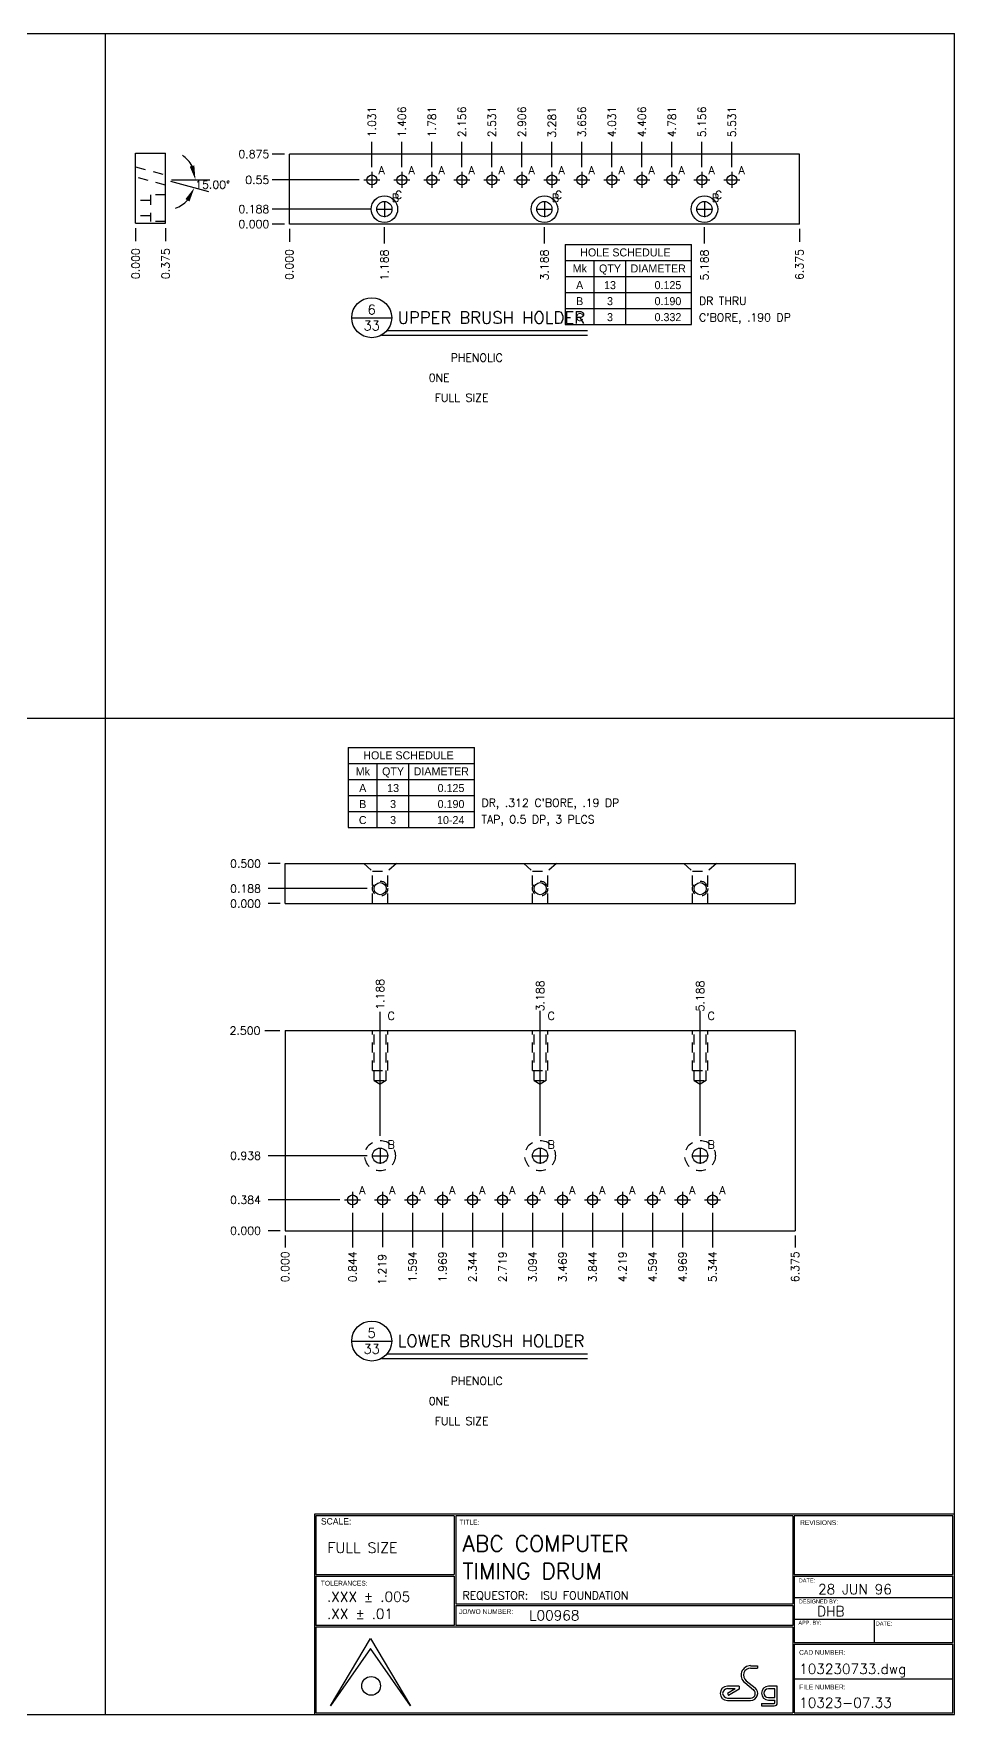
# Model space of a CAD drawing. Extents: x 0 to 33, y 0 to 24.7.
# Drawn here: x 21.49 to 33, y 0 to 21 of the extents above; entities that cross this region are included whole.
import ezdxf
from ezdxf.enums import TextEntityAlignment as Align

# ---------------------------------------------------------------- set-up
doc = ezdxf.new("R2010")
doc.units = 0
doc.header["$MEASUREMENT"] = 0
doc.linetypes.add('HIDDEN2', pattern=[0.1875, 0.125, -0.0625])
doc.layers.get('0').update_dxf_attribs({"linetype": 'CONTINUOUS'})
doc.layers.get('DEFPOINTS').update_dxf_attribs({"linetype": 'CONTINUOUS'})
for name, color, linetype in [('BORDER', 5, 'CONTINUOUS'), ('DATUM', 2, 'CONTINUOUS'), ('DIM', 1, 'CONTINUOUS'), ('HIDDEN2', 6, 'HIDDEN2'), ('OBJECT', 3, 'CONTINUOUS'), ('TEXT', 1, 'CONTINUOUS')]:
    doc.layers.add(name, color=color, linetype=linetype)
doc.styles.add('FADD', font='fadd')
doc.styles.add('ROMANS', font='romans')
doc.styles.add('SIMPLEX', font='SIMPLEX')
doc.styles.add('TITLE', font='italic')
doc.dimstyles.get("Standard").update_dxf_attribs({"dimtxt": 0.1, "dimasz": 0.18, "dimexe": 0.18, "dimexo": 0.063, "dimgap": 0.1, "dimtad": 0, "dimtih": 1, "dimtoh": 1, "dimdec": 3, "dimzin": 0, "dimdsep": 46, "dimtxsty": 'SIMPLEX', "dimcen": 0.1, "dimclrd": 1, "dimclre": 1, "dimclrt": 1, "dimadec": 0, "dimazin": 0, "dimtfac": 0.8, "dimtdec": 3, "dimtofl": 0, "dimtmove": 2, "dimatfit": 3, "dimfxl": 1, "dimtolj": 1, "dimtzin": 0, "dimarcsym": 0})

# ---------------------------------------------------------------- blocks, each defined once
blk = doc.blocks.new('T-BLK')
for p, q in [((-7.8, 0.106), (-7.3, 0.949)), ((-7.3, 0.949), (-6.8, 0.106)), ((-7.3, 0.824), (-7.8, 0.106)), ((-6.8, 0.106), (-7.3, 0.824)), ((-2.603, 0.42), (-2.492, 0.332)), ((-2.547, 0.608), (-2.459, 0.608)), ((-2.547, 0.578), (-2.459, 0.578)), ((-2.459, 0.608), (-2.459, 0.578)), ((-2.689, 0.351), (-2.838, 0.351)), ((-2.739, 0.321), (-2.838, 0.321)), ((-2.739, 0.321), (-2.838, 0.263)), ((-2.838, 0.263), (-2.822, 0.237)), ((-2.689, 0.316), (-2.822, 0.237)), ((-2.689, 0.351), (-2.689, 0.316)), ((-2.621, 0.397), (-2.511, 0.308)), ((-2.214, 0.351), (-2.325, 0.351)), ((-2.244, 0.321), (-2.325, 0.321)), ((-2.244, 0.209), (-2.244, 0.321)), ((-2.214, 0.144), (-2.214, 0.351)), ((-2.838, 0.204), (-2.547, 0.204)), ((-2.838, 0.174), (-2.547, 0.174)), ((-2.411, 0.136), (-2.411, 0.106)), ((-2.411, 0.136), (-2.252, 0.136)), ((-2.411, 0.106), (-2.252, 0.106)), ((-2.325, 0.209), (-2.244, 0.209)), ((-2.325, 0.179), (-2.244, 0.179)), ((-2.244, 0.144), (-2.244, 0.179))]:
    blk.add_line(p, q)
blk.add_circle((-7.29, 0.356), 0.117)
for centre, radius, start, end in [((-2.547, 0.49), 0.119, 90, 231.3801), ((-2.547, 0.49), 0.0887, 90, 231.3801), ((-2.838, 0.263), 0.0887, 90, 270), ((-2.838, 0.263), 0.0587, 90, 270), ((-2.547, 0.263), 0.0887, 270, 51.3801), ((-2.547, 0.263), 0.0587, 270, 51.3801), ((-2.325, 0.265), 0.086, 90, 270), ((-2.325, 0.265), 0.056, 90, 270), ((-2.252, 0.144), 0.00793, 270, 0), ((-2.252, 0.144), 0.0379, 270, 0)]:
    blk.add_arc(centre, radius, start, end)
at = {"layer": 'BORDER'}
for p, q in [((-6.251, 2.48), (-6.251, 1.748)), ((-6.231, 2.48), (-6.231, 1.381)), ((-2.021, 2.48), (-2.021, 1.381)), ((-2.001, 2.48), (-2.001, 1.748)), ((-7.98, 1.748), (-6.251, 1.748)), ((-7.98, 1.728), (-6.251, 1.728)), ((-6.251, 1.728), (-6.251, 1.111)), ((-2.001, 1.748), (-0.02, 1.748)), ((-2.001, 1.728), (-0.02, 1.728)), ((-2.001, 1.728), (-2.001, 0.897)), ((-6.231, 1.381), (-2.021, 1.381)), ((-6.231, 1.361), (-2.021, 1.361)), ((-6.231, 1.361), (-6.231, 1.111)), ((-2.021, 1.361), (-2.021, 1.111)), ((-6.251, 1.111), (-7.98, 1.111)), ((-2.021, 1.091), (-7.98, 1.091)), ((-2.021, 1.111), (-6.231, 1.111)), ((-2.021, 1.091), (-2.021, 0.02)), ((-2.001, 0.897), (-0.02, 0.897)), ((-2.001, 0.877), (-0.02, 0.877)), ((-2.001, 0.877), (-2.001, 0.02))]:
    blk.add_line(p, q, dxfattribs=at)
for points in [[(0, 0), (0, 2.5), (-8, 2.5), (-8, 0), (0, 0)], [(-6.251, 2.48), (-7.98, 2.48), (-7.98, 1.748)], [(-2.021, 2.48), (-6.231, 2.48)], [(-0.02, 1.748), (-0.02, 2.48), (-2.001, 2.48)], [(-7.98, 1.728), (-7.98, 1.111)], [(-0.02, 0.897), (-0.02, 1.728)], [(-7.98, 1.091), (-7.98, 0.02), (-2.021, 0.02)], [(-0.02, 0.02), (-0.02, 0.877)], [(-2.001, 0.02), (-0.02, 0.02)]]:
    blk.add_lwpolyline(points, dxfattribs=at)
at = {"layer": 'TEXT', "color": 2}
for p, q in [((-0.02, 1.456), (-2.001, 1.456)), ((-2.001, 1.191), (-0.02, 1.191)), ((-1.001, 1.191), (-1.001, 0.897)), ((-2.001, 0.444), (-0.02, 0.444))]:
    blk.add_line(p, q, dxfattribs=at)
at = {"style": 'SIMPLEX'}
for s, height, p in [('.XXX %%P .005', 0.125, (-7.841, 1.408)), ('REQUESTOR:', 0.1, (-6.148, 1.436)), ('.XX %%P .01', 0.125, (-7.841, 1.194))]:
    blk.add_text(s, height=height, dxfattribs=at).set_placement(p)
for tag, p, height in [('DWG_:_ACT', (-7.836, 2.018), 0.13), ('FLINE_TITLE', (-6.147, 2.034), 0.2), ('SLINE_TITLE', (-6.147, 1.69), 0.2), ('REQUESTOR', (-5.176, 1.436), 0.1), ('DATE', (-1.704, 1.501), 0.125), ('J.O.N.', (-5.314, 1.174), 0.125), ('DESN', (-1.715, 1.225), 0.125), ('CAD_NUMBER', (-1.94, 0.505), 0.125), ('FILE_NUMBER', (-1.94, 0.084), 0.125)]:
    blk.add_attdef(tag, p, '', height=height, dxfattribs=at)
at = {"color": 7, "style": 'TITLE', "flags": 2}
for tag, p, height in [('TOP_LINE_LOGO', (-6.698, 0.767), 0.17), ('BOTTOM_LINE_LOGO', (-6.693, 0.147), 0.125)]:
    blk.add_attdef(tag, p, '', height=height, dxfattribs=at)
at = {"style": 'SIMPLEX', "flags": 2}
for tag, p, height in [('FIRST_LOGO_LINE', (-6.691, 0.542), 0.1), ('SECOND_LOGO_LINE', (-6.692, 0.384), 0.085)]:
    blk.add_attdef(tag, p, '', height=height, dxfattribs=at)
at = {"layer": 'TEXT'}
for s, height, p in [('SCALE:', 0.08, (-7.918, 2.372)), ('TITLE:', 0.06, (-6.186, 2.371)), ('REVISIONS:', 0.06, (-1.928, 2.366)), ('DATE:', 0.05, (-1.945, 1.648)), ('TOLERANCES:', 0.06, (-7.919, 1.609)), ('JO/WO NUMBER:', 0.06, (-6.192, 1.254)), ('DESIGNED BY:', 0.05, (-1.945, 1.386)), ('APP. BY:', 0.05, (-1.95, 1.12)), ('DATE:', 0.05, (-0.982, 1.11)), ('CAD NUMBER:', 0.06, (-1.941, 0.745)), ('FILE NUMBER:', 0.06, (-1.94, 0.312))]:
    blk.add_text(s, height=height, dxfattribs=at).set_placement(p)
blk = doc.blocks.new('HOLES')
at = {"layer": 'DATUM'}
for p, q in [((0, 0), (0, -2)), ((3.638889, -2), (3.638889, 0)), ((7.583333, -2), (7.583333, 0)), ((15.777778, -2), (15.777778, 0)), ((0, -2), (15.777778, -2))]:
    blk.add_line(p, q, dxfattribs=at)
at = {"layer": 'DATUM', "style": 'FADD'}
for tag, p in [('MK', (1.819444, -1.586582)), ('QTY', (5.611111, -1.586582))]:
    blk.add_attdef(tag, text='', height=1, dxfattribs=at).set_placement(p, align=Align.CENTER)
blk.add_attdef('SIZE', text='', height=1, dxfattribs=at).set_placement((14.525794, -1.586582), align=Align.RIGHT)
blk = doc.blocks.new('HOLEHDR')
at = {"layer": 'DATUM'}
for p, q in [((0, 0), (0, -4)), ((0, 0), (15.778173, 0)), ((15.778173, -4), (15.778173, 0)), ((0, -2), (15.778173, -2)), ((3.638889, -4), (3.638889, -2)), ((7.583333, -4), (7.583333, -2)), ((0, -4), (15.778173, -4))]:
    blk.add_line(p, q, dxfattribs=at)
at = {"layer": 'DATUM', "style": 'FADD'}
for s, p in [('HOLE SCHEDULE', (1.888889, -1.5)), ('Mk', (0.944445, -3.5)), ('QTY', (4.236111, -3.5)), ('DIAMETER', (8.180556, -3.5))]:
    blk.add_text(s, height=1, dxfattribs=at).set_placement(p)
blk = doc.blocks.new('*D21')
at = {"color": 1, "linetype": 'ByBlock', "transparency": 16777216}
for p, q in [((66.904, 54.939), (67.377, 54.812)), ((66.918, 54.955), (67.396, 54.955))]:
    blk.add_line(p, q, dxfattribs=at)
for start, end in [(27.9139, 55.8278), (289.1722, 317.0861)]:
    blk.add_arc((66.843, 54.955), 0.373, start, end, dxfattribs=at)
for points in [[(67.202, 55.137), (67.144, 55.123), (67.216, 54.955)], [(67.09, 54.716), (67.142, 54.687), (67.203, 54.859)]]:
    blk.add_solid(points, dxfattribs=at)
at = {"layer": 'DEFPOINTS', "color": 0, "linetype": 'ByBlock', "transparency": 16777216}
for p in [(66.468, 55.056), (66.425, 54.955), (66.843, 54.955), (66.855, 54.955), (67.214, 54.918)]:
    blk.add_point(p, dxfattribs=at)
at = {"color": 1, "linetype": 'ByBlock', "transparency": 16777216, "style": 'SIMPLEX'}
blk.add_text('15.00%%d', height=0.1, dxfattribs=at).set_placement((67.431, 54.896), align=Align.MIDDLE_CENTER)
blk = doc.blocks.new('P-TITLE')
at = {"layer": 'OBJECT'}
for p, q in [((-1.562, -0.638), (-1.062, -0.638)), ((-1.113, -0.8), (1.387, -0.8)), ((1.387, -0.862), (-1.188, -0.862))]:
    blk.add_line(p, q, dxfattribs=at)
blk.add_circle((-1.312, -0.638), 0.25, dxfattribs=at)
at = {"layer": 'OBJECT', "style": 'ROMANS'}
for tag, p in [('NO.', (-1.312, -0.538)), ('PAGE', (-1.312, -0.738))]:
    blk.add_attdef(tag, text='', height=0.12, dxfattribs=at).set_placement(p, align=Align.MIDDLE)
for tag, p, height in [('DESCRIPTION', (-0.988, -0.712), 0.15), ('MATERIAL', (-0.325, -1.188), 0.1), ('#_REQUIRED', (-0.6, -1.438), 0.1), ('SCALE', (-0.525, -1.688), 0.1)]:
    blk.add_attdef(tag, p, '', height=height, dxfattribs=at)
at = {"layer": 'OBJECT', "style": 'ROMANS', "flags": 2}
for tag, p in [('MATERIAL:', (-1.163, -1.188)), ('REQD:', (-1.163, -1.438)), ('SCALE:', (-1.163, -1.688))]:
    blk.add_attdef(tag, p, '', height=0.1, dxfattribs=at)

msp = doc.modelspace()

# ---------------------------------------------------------------- linework, layer by layer
at = {"layer": 'BORDER'}
for p, q in [((0, 21), (33, 21)), ((22.3857, 21), (22.3857, 0)), ((33, 0), (33, 21)), ((0, 12.4459), (33, 12.4459)), ((0, 0), (33, 0))]:
    msp.add_line(p, q, dxfattribs=at)
at = {"layer": 'DIM'}
for p, q in [((25.7191, 19.3315), (25.7191, 19.6471)), ((26.0941, 19.3315), (26.0941, 19.6471)), ((26.4691, 19.3315), (26.4691, 19.6471)), ((26.8441, 19.3315), (26.8441, 19.6471)), ((27.2191, 19.3315), (27.2191, 19.6471)), ((27.5941, 19.3315), (27.5941, 19.6471)), ((27.9691, 19.3315), (27.9691, 19.6471)), ((28.3441, 19.3315), (28.3441, 19.6471)), ((28.7191, 19.3315), (28.7191, 19.6471)), ((29.0941, 19.3315), (29.0941, 19.6471)), ((29.4691, 19.3315), (29.4691, 19.6471)), ((29.8441, 19.3315), (29.8441, 19.6471)), ((30.2191, 19.3315), (30.2191, 19.6471)), ((24.6278, 19.495), (24.4743, 19.495)), ((25.5591, 19.1715), (24.4743, 19.1715)), ((25.6191, 19.1715), (25.8191, 19.1715)), ((25.7191, 19.2715), (25.7191, 19.0715)), ((25.9941, 19.1715), (26.1941, 19.1715)), ((26.0941, 19.2715), (26.0941, 19.0715)), ((26.3691, 19.1715), (26.5691, 19.1715)), ((26.4691, 19.2715), (26.4691, 19.0715)), ((26.7441, 19.1715), (26.9441, 19.1715)), ((26.8441, 19.2715), (26.8441, 19.0715)), ((27.1191, 19.1715), (27.3191, 19.1715)), ((27.2191, 19.2715), (27.2191, 19.0715)), ((27.4941, 19.1715), (27.6941, 19.1715)), ((27.5941, 19.2715), (27.5941, 19.0715)), ((27.8691, 19.1715), (28.0691, 19.1715)), ((27.9691, 19.2715), (27.9691, 19.0715)), ((28.2441, 19.1715), (28.4441, 19.1715)), ((28.3441, 19.2715), (28.3441, 19.0715)), ((28.6191, 19.1715), (28.8191, 19.1715)), ((28.7191, 19.2715), (28.7191, 19.0715)), ((28.9941, 19.1715), (29.1941, 19.1715)), ((29.0941, 19.2715), (29.0941, 19.0715)), ((29.3691, 19.1715), (29.5691, 19.1715)), ((29.4691, 19.2715), (29.4691, 19.0715)), ((29.7441, 19.1715), (29.9441, 19.1715)), ((29.8441, 19.2715), (29.8441, 19.0715)), ((30.1191, 19.1715), (30.3191, 19.1715)), ((30.2191, 19.2715), (30.2191, 19.0715)), ((25.8753, 18.9075), (25.8753, 18.7075)), ((25.8753, 18.9075), (25.8753, 18.7075)), ((27.8753, 18.9075), (27.8753, 18.7075)), ((27.8753, 18.9075), (27.8753, 18.7075)), ((29.8753, 18.9075), (29.8753, 18.7075)), ((29.8753, 18.9075), (29.8753, 18.7075)), ((25.7153, 18.8075), (24.4743, 18.8075)), ((25.7753, 18.8075), (25.9753, 18.8075)), ((25.7753, 18.8075), (25.9753, 18.8075)), ((27.7753, 18.8075), (27.9753, 18.8075)), ((27.7753, 18.8075), (27.9753, 18.8075)), ((29.7753, 18.8075), (29.9753, 18.8075)), ((29.7753, 18.8075), (29.9753, 18.8075)), ((22.7661, 18.5704), (22.7661, 18.4074)), ((23.1411, 18.5704), (23.1411, 18.4074)), ((24.6278, 18.62), (24.4743, 18.62)), ((24.6878, 18.56), (24.6878, 18.397)), ((25.8753, 18.3776), (25.8753, 18.5833)), ((27.8753, 18.3776), (27.8753, 18.5833)), ((29.8753, 18.3776), (29.8753, 18.5833)), ((31.0628, 18.56), (31.0628, 18.397)), ((24.5741, 10.6296), (24.424, 10.6296)), ((25.6616, 10.3171), (24.424, 10.3171)), ((24.5741, 10.1296), (24.424, 10.1296)), ((25.8216, 7.2267), (25.8216, 8.7799)), ((27.8216, 7.2267), (27.8216, 8.7903)), ((29.8216, 7.2267), (29.8216, 8.7903)), ((24.3822, 8.543), (24.5702, 8.543)), ((25.6616, 6.9805), (24.424, 6.9805)), ((25.7216, 6.9805), (25.9216, 6.9805)), ((25.8216, 7.0805), (25.8216, 6.8805)), ((27.7216, 6.9805), (27.9216, 6.9805)), ((27.8216, 7.0805), (27.8216, 6.8805)), ((29.7216, 6.9805), (29.9216, 6.9805)), ((29.8216, 7.0805), (29.8216, 6.8805)), ((25.4778, 6.5274), (25.4778, 6.3274)), ((25.8528, 6.5274), (25.8528, 6.3274)), ((26.2278, 6.5274), (26.2278, 6.3274)), ((26.6028, 6.5274), (26.6028, 6.3274)), ((26.9778, 6.5274), (26.9778, 6.3274)), ((27.3528, 6.5274), (27.3528, 6.3274)), ((27.7278, 6.5274), (27.7278, 6.3274)), ((28.1028, 6.5274), (28.1028, 6.3274)), ((28.4778, 6.5274), (28.4778, 6.3274)), ((28.8528, 6.5274), (28.8528, 6.3274)), ((29.2278, 6.5274), (29.2278, 6.3274)), ((29.6028, 6.5274), (29.6028, 6.3274)), ((29.9778, 6.5274), (29.9778, 6.3274)), ((25.3178, 6.4274), (24.424, 6.4274)), ((25.3778, 6.4274), (25.5778, 6.4274)), ((25.7528, 6.4274), (25.9528, 6.4274)), ((26.1278, 6.4274), (26.3278, 6.4274)), ((26.5028, 6.4274), (26.7028, 6.4274)), ((26.8778, 6.4274), (27.0778, 6.4274)), ((27.2528, 6.4274), (27.4528, 6.4274)), ((27.6278, 6.4274), (27.8278, 6.4274)), ((28.0028, 6.4274), (28.2028, 6.4274)), ((28.3778, 6.4274), (28.5778, 6.4274)), ((28.7528, 6.4274), (28.9528, 6.4274)), ((29.1278, 6.4274), (29.3278, 6.4274)), ((29.5028, 6.4274), (29.7028, 6.4274)), ((29.8778, 6.4274), (30.0778, 6.4274)), ((25.4778, 6.2674), (25.4778, 5.8352)), ((25.8528, 6.2674), (25.8528, 5.8361)), ((26.2278, 6.2674), (26.2278, 5.8352)), ((26.6028, 6.2674), (26.6028, 5.8352)), ((26.9778, 6.2674), (26.9778, 5.8352)), ((27.3528, 6.2674), (27.3528, 5.8352)), ((27.7278, 6.2674), (27.7278, 5.8352)), ((28.1028, 6.2674), (28.1028, 5.8352)), ((28.4778, 6.2674), (28.4778, 5.8352)), ((28.8528, 6.2674), (28.8528, 5.8352)), ((29.2278, 6.2674), (29.2278, 5.8352)), ((29.6028, 6.2674), (29.6028, 5.8352)), ((29.9778, 6.2674), (29.9778, 5.8352)), ((24.5741, 6.043), (24.424, 6.043)), ((24.6341, 5.983), (24.6341, 5.8352)), ((31.0091, 5.983), (31.0091, 5.8352))]:
    msp.add_line(p, q, dxfattribs=at)
at = {"layer": 'HIDDEN2'}
for p, q in [((22.7661, 19.3364), (23.1411, 19.2359)), ((23.1411, 19.1065), (22.7661, 19.207)), ((22.9511, 18.9129), (22.7661, 18.9129)), ((23.1411, 18.9839), (22.9511, 18.9839)), ((22.9511, 18.9839), (22.9511, 18.6519)), ((22.9511, 18.7229), (22.7661, 18.7229)), ((23.1411, 18.6519), (22.9511, 18.6519)), ((25.6166, 10.6296), (25.7266, 10.534)), ((25.7266, 10.534), (25.9166, 10.534)), ((25.7266, 10.1296), (25.7266, 10.534)), ((26.0266, 10.6296), (25.9166, 10.534)), ((25.9166, 10.1296), (25.9166, 10.534)), ((27.6166, 10.6296), (27.7266, 10.534)), ((27.7266, 10.534), (27.9166, 10.534)), ((27.7266, 10.1296), (27.7266, 10.534)), ((28.0266, 10.6296), (27.9166, 10.534)), ((27.9166, 10.1296), (27.9166, 10.534)), ((29.6166, 10.6296), (29.7266, 10.534)), ((29.7266, 10.534), (29.9166, 10.534)), ((29.7266, 10.1296), (29.7266, 10.534)), ((30.0266, 10.6296), (29.9166, 10.534)), ((29.9166, 10.1296), (29.9166, 10.534)), ((25.7266, 8.043), (25.7266, 8.543)), ((25.7456, 7.918), (25.7456, 8.543)), ((25.8976, 7.918), (25.8976, 8.543)), ((25.9166, 8.043), (25.9166, 8.543)), ((27.7266, 8.043), (27.7266, 8.543)), ((27.7456, 7.918), (27.7456, 8.543)), ((27.8976, 7.918), (27.8976, 8.543)), ((27.9166, 8.043), (27.9166, 8.543)), ((29.7266, 8.043), (29.7266, 8.543)), ((29.7456, 7.918), (29.7456, 8.543)), ((29.8976, 7.918), (29.8976, 8.543)), ((29.9166, 8.043), (29.9166, 8.543)), ((25.7266, 8.043), (25.9166, 8.043)), ((27.7266, 8.043), (27.9166, 8.043)), ((29.7266, 8.043), (29.9166, 8.043)), ((25.7456, 7.918), (25.8216, 7.8741)), ((25.7456, 7.918), (25.8976, 7.918)), ((25.8976, 7.918), (25.8216, 7.8741)), ((27.7456, 7.918), (27.8216, 7.8741)), ((27.7456, 7.918), (27.8976, 7.918)), ((27.8976, 7.918), (27.8216, 7.8741)), ((29.7456, 7.918), (29.8216, 7.8741)), ((29.7456, 7.918), (29.8976, 7.918)), ((29.8976, 7.918), (29.8216, 7.8741))]:
    msp.add_line(p, q, dxfattribs=at)
for centre, radius in [((25.8216, 10.3171), 0.095), ((27.8216, 10.3171), 0.095), ((29.8216, 10.3171), 0.095), ((25.8216, 6.9805), 0.1908), ((27.8216, 6.9805), 0.1908), ((29.8216, 6.9805), 0.1908)]:
    msp.add_circle(centre, radius, dxfattribs=at)
at = {"layer": 'OBJECT'}
for p, q in [((22.7661, 19.5054), (23.1411, 19.5054)), ((22.7661, 18.6304), (22.7661, 19.5054)), ((23.1411, 18.6304), (23.1411, 19.5054)), ((24.6878, 18.62), (24.6878, 19.495)), ((31.0628, 19.495), (24.6878, 19.495)), ((31.0628, 18.62), (31.0628, 19.495)), ((22.7661, 18.6304), (23.1411, 18.6304)), ((31.0628, 18.62), (24.6878, 18.62)), ((24.6341, 10.6296), (31.0091, 10.6296)), ((24.6341, 10.1296), (24.6341, 10.6296)), ((31.0091, 10.6296), (31.0091, 10.1296)), ((24.6341, 10.1296), (31.0091, 10.1296)), ((24.6341, 8.543), (31.0091, 8.543)), ((24.6341, 8.543), (24.6341, 6.043)), ((31.0091, 8.543), (31.0091, 6.043)), ((24.6341, 6.043), (31.0091, 6.043))]:
    msp.add_line(p, q, dxfattribs=at)
for centre, radius in [((25.7191, 19.1715), 0.0625), ((26.0941, 19.1715), 0.0625), ((26.4691, 19.1715), 0.0625), ((26.8441, 19.1715), 0.0625), ((27.2191, 19.1715), 0.0625), ((27.5941, 19.1715), 0.0625), ((27.9691, 19.1715), 0.0625), ((28.3441, 19.1715), 0.0625), ((28.7191, 19.1715), 0.0625), ((29.0941, 19.1715), 0.0625), ((29.4691, 19.1715), 0.0625), ((29.8441, 19.1715), 0.0625), ((30.2191, 19.1715), 0.0625), ((25.8753, 18.8075), 0.166), ((25.8753, 18.8075), 0.095), ((27.8753, 18.8075), 0.166), ((27.8753, 18.8075), 0.095), ((29.8753, 18.8075), 0.166), ((29.8753, 18.8075), 0.095), ((25.8216, 10.3171), 0.076), ((27.8216, 10.3171), 0.076), ((29.8216, 10.3171), 0.076), ((25.8216, 6.9805), 0.095), ((27.8216, 6.9805), 0.095), ((29.8216, 6.9805), 0.095), ((25.4778, 6.4274), 0.0625), ((25.8528, 6.4274), 0.0625), ((26.2278, 6.4274), 0.0625), ((26.6028, 6.4274), 0.0625), ((26.9778, 6.4274), 0.0625), ((27.3528, 6.4274), 0.0625), ((27.7278, 6.4274), 0.0625), ((28.1028, 6.4274), 0.0625), ((28.4778, 6.4274), 0.0625), ((28.8528, 6.4274), 0.0625), ((29.2278, 6.4274), 0.0625), ((29.6028, 6.4274), 0.0625), ((29.9778, 6.4274), 0.0625)]:
    msp.add_circle(centre, radius, dxfattribs=at)

# ---------------------------------------------------------------- block references
at = {"layer": 'DIM', "xscale": 0.1, "yscale": 0.1, "zscale": 0.1}
for p in [(28.1343, 18.3661), (25.4229, 12.0825)]:
    msp.add_blockref('HOLEHDR', p, dxfattribs=at)
for p, values in [((28.1343, 17.9661), {'MK': 'A', 'QTY': '13', 'SIZE': '0.125'}), ((28.1343, 17.7661), {'MK': 'B', 'QTY': '3', 'SIZE': '0.190'}), ((28.1343, 17.5661), {'MK': 'C', 'QTY': '3', 'SIZE': '0.332'}), ((25.4229, 11.6825), {'MK': 'A', 'QTY': '13', 'SIZE': '0.125'}), ((25.4229, 11.4825), {'MK': 'B', 'QTY': '3', 'SIZE': '0.190'}), ((25.4229, 11.2825), {'MK': 'C', 'QTY': '3', 'SIZE': '10-24'})]:
    msp.add_blockref('HOLES', p, dxfattribs=at).add_auto_attribs(values)
at = {"layer": 'OBJECT'}
ref = msp.add_blockref('T-BLK', (33, 0), dxfattribs=at)
ref.add_attrib('FLINE_TITLE', 'ABC COMPUTER', (26.853, 2.0341), dxfattribs={"layer": '0', "height": 0.2, "style": 'SIMPLEX'})
ref.add_attrib('SLINE_TITLE', 'TIMING DRUM', (26.853, 1.6905), dxfattribs={"layer": '0', "height": 0.2, "style": 'SIMPLEX'})
ref.add_attrib('DWG_:_ACT', 'FULL SIZE', (25.1645, 2.0175), dxfattribs={"layer": '0', "height": 0.13, "style": 'SIMPLEX'})
ref.add_attrib('CAD_NUMBER', '103230733.dwg', (31.0597, 0.505), dxfattribs={"layer": '0', "height": 0.125, "style": 'SIMPLEX'})
ref.add_attrib('FILE_NUMBER', '10323-07.33', (31.0604, 0.0836), dxfattribs={"layer": '0', "height": 0.125, "style": 'SIMPLEX'})
ref.add_attrib('REQUESTOR', 'ISU FOUNDATION', (27.8241, 1.4363), dxfattribs={"layer": '0', "height": 0.1, "style": 'SIMPLEX'})
ref.add_attrib('J.O.N.', 'L00968', (27.6861, 1.1736), dxfattribs={"layer": '0', "height": 0.125, "style": 'SIMPLEX'})
ref.add_attrib('DATE', '28 JUN 96', (31.2959, 1.5011), dxfattribs={"layer": '0', "height": 0.125, "style": 'SIMPLEX'})
ref.add_attrib('DESN', 'DHB', (31.2849, 1.2252), dxfattribs={"layer": '0', "height": 0.125, "style": 'SIMPLEX'})
at = {"layer": 'TEXT'}
ref = msp.add_blockref('P-TITLE', (27.0288, 18.0887), dxfattribs=at)
ref.add_attrib('SCALE', 'FULL SIZE', (26.5038, 16.4012), dxfattribs={"layer": 'OBJECT', "height": 0.1, "style": 'ROMANS'})
ref.add_attrib('#_REQUIRED', '0NE', (26.4288, 16.6507), dxfattribs={"layer": 'OBJECT', "height": 0.1, "style": 'ROMANS'})
ref.add_attrib('MATERIAL', 'PHENOLIC', (26.7038, 16.9012), dxfattribs={"layer": 'OBJECT', "height": 0.1, "style": 'ROMANS'})
ref.add_attrib('NO.', '6', dxfattribs={"layer": 'OBJECT', "height": 0.12, "style": 'ROMANS'}).set_placement((25.7163, 17.5512), align=Align.MIDDLE)
ref.add_attrib('DESCRIPTION', 'UPPER BRUSH HOLDER', (26.0413, 17.3762), dxfattribs={"layer": 'OBJECT', "height": 0.15, "style": 'ROMANS'})
ref.add_attrib('PAGE', '33', dxfattribs={"layer": 'OBJECT', "height": 0.12, "style": 'ROMANS'}).set_placement((25.7163, 17.3512), align=Align.MIDDLE)
ref = msp.add_blockref('P-TITLE', (27.0288, 5.303), dxfattribs=at)
ref.add_attrib('SCALE', 'FULL SIZE', (26.5038, 3.6155), dxfattribs={"layer": 'OBJECT', "height": 0.1, "style": 'ROMANS'})
ref.add_attrib('#_REQUIRED', '0NE', (26.4288, 3.8651), dxfattribs={"layer": 'OBJECT', "height": 0.1, "style": 'ROMANS'})
ref.add_attrib('MATERIAL', 'PHENOLIC', (26.7038, 4.1155), dxfattribs={"layer": 'OBJECT', "height": 0.1, "style": 'ROMANS'})
ref.add_attrib('NO.', '5', dxfattribs={"layer": 'OBJECT', "height": 0.12, "style": 'ROMANS'}).set_placement((25.7163, 4.7655), align=Align.MIDDLE)
ref.add_attrib('DESCRIPTION', 'LOWER BRUSH HOLDER', (26.0413, 4.5905), dxfattribs={"layer": 'OBJECT', "height": 0.15, "style": 'ROMANS'})
ref.add_attrib('PAGE', '33', dxfattribs={"layer": 'OBJECT', "height": 0.12, "style": 'ROMANS'}).set_placement((25.7163, 4.5655), align=Align.MIDDLE)

# ---------------------------------------------------------------- texts
at = {"layer": 'DIM', "style": 'SIMPLEX'}
for s, p in [('1.031', (25.7691, 19.7043)), ('1.406', (26.1441, 19.7043)), ('1.781', (26.5191, 19.7043)), ('2.156', (26.8941, 19.7043)), ('2.531', (27.2691, 19.7043)), ('2.906', (27.6441, 19.7043)), ('3.281', (28.0191, 19.6988)), ('3.656', (28.3941, 19.7043)), ('4.031', (28.7691, 19.7043)), ('4.406', (29.1441, 19.7043)), ('4.781', (29.5191, 19.7043)), ('5.156', (29.8941, 19.7043)), ('5.531', (30.2691, 19.7043)), ('1.188', (25.9253, 17.9161)), ('3.188', (27.9253, 17.9161)), ('5.188', (29.9253, 17.9154))]:
    msp.add_text(s, height=0.1, rotation=90, dxfattribs=at).set_placement(p)
for s, p in [('0.875', (24.4365, 19.445)), ('0.55', (24.4365, 19.1215)), ('0.188', (24.4365, 18.7575)), ('0.000', (24.4365, 18.57)), ('0.500', (24.3326, 10.5796)), ('0.188', (24.3326, 10.2671)), ('0.000', (24.3326, 10.0796)), ('0.938', (24.3326, 6.9305)), ('0.384', (24.3326, 6.3774)), ('0.000', (24.3326, 5.993))]:
    msp.add_text(s, height=0.1, dxfattribs=at).set_placement(p, align=Align.RIGHT)
for s, p in [('A', (25.8406, 19.2931)), ('A', (26.2156, 19.2931)), ('A', (26.5906, 19.2931)), ('A', (26.9656, 19.2931)), ('A', (27.3406, 19.2931)), ('A', (27.7156, 19.2931)), ('A', (28.0906, 19.2931)), ('A', (28.4656, 19.2931)), ('A', (28.8406, 19.2931)), ('A', (29.2156, 19.2931)), ('A', (29.5906, 19.2931)), ('A', (29.9656, 19.2931)), ('A', (30.3406, 19.2931)), ('B', (26.0141, 18.9463)), ('C', (26.0517, 18.9839)), ('B', (28.0141, 18.9463)), ('C', (28.0517, 18.9839)), ('B', (30.0141, 18.9463)), ('C', (30.0517, 18.9839)), ('C', (25.9604, 8.7273)), ('C', (27.9604, 8.7273)), ('C', (29.9604, 8.7273)), ('B', (25.9604, 7.1193)), ('B', (27.9604, 7.1193)), ('B', (29.9604, 7.1193)), ('A', (25.5994, 6.5489)), ('A', (25.9744, 6.5489)), ('A', (26.3494, 6.5489)), ('A', (26.7244, 6.5489)), ('A', (27.0994, 6.5489)), ('A', (27.4744, 6.5489)), ('A', (27.8494, 6.5489)), ('A', (28.2244, 6.5489)), ('A', (28.5994, 6.5489)), ('A', (28.9744, 6.5489)), ('A', (29.3494, 6.5489)), ('A', (29.7244, 6.5489)), ('A', (30.0994, 6.5489))]:
    msp.add_text(s, height=0.1, dxfattribs=at).set_placement(p, align=Align.MIDDLE)
for s, p in [('0.000', (22.8161, 18.3183)), ('0.375', (23.1911, 18.3183)), ('0.000', (24.7378, 18.308)), ('6.375', (31.1128, 18.308)), ('1.188', (25.8716, 9.1897)), ('3.188', (27.8716, 9.1707)), ('5.188', (29.8716, 9.1689)), ('0.000', (24.6841, 5.7856)), ('0.844', (25.5278, 5.7856)), ('1.219', (25.8967, 5.7528)), ('1.594', (26.2778, 5.7856)), ('1.969', (26.6528, 5.7856)), ('2.344', (27.0278, 5.7856)), ('2.719', (27.4028, 5.7856)), ('3.094', (27.7778, 5.7856)), ('3.469', (28.1528, 5.7856)), ('3.844', (28.5278, 5.7856)), ('4.219', (28.9028, 5.7856)), ('4.594', (29.2778, 5.7856)), ('4.969', (29.6528, 5.7856)), ('5.344', (30.0278, 5.7856)), ('6.375', (31.0591, 5.7856))]:
    msp.add_text(s, height=0.1, rotation=90, dxfattribs=at).set_placement(p, align=Align.RIGHT)
for s, p in [("DR, .312 C'BORE, .19 DP", (27.0893, 11.3393)), ('TAP, 0.5 DP, 3 PLCS', (27.0893, 11.133)), ('2.500', (23.9407, 8.493))]:
    msp.add_text(s, height=0.1, dxfattribs=at).set_placement(p)
at = {"layer": 'TEXT', "style": 'SIMPLEX'}
for s, p in [('DR THRU', (29.8073, 17.6105)), ("C'BORE, .190 DP", (29.8073, 17.4035))]:
    msp.add_text(s, height=0.1, dxfattribs=at).set_placement(p)

# ---------------------------------------------------------------- dimensions: what is measured, and where the dimension line sits
at = {"layer": 'DIM'}
dim = msp.add_angular_dim_2l(base=(23.51236, 19.13435), line1=((22.72317, 19.17152), (23.15308, 19.17152)), line2=((22.76607, 19.272), (23.14107, 19.17152)), dimstyle='STANDARD', override={"dimadec": 3}, dxfattribs=at)
dim.commit()
dim.dimension.update_dxf_attribs({"geometry": '*D21', "text_midpoint": (23.72927, 19.11248), "dimtype": 130, "insert": (-43.70185, -35.78369)})

doc.saveas('drawing.dxf')
